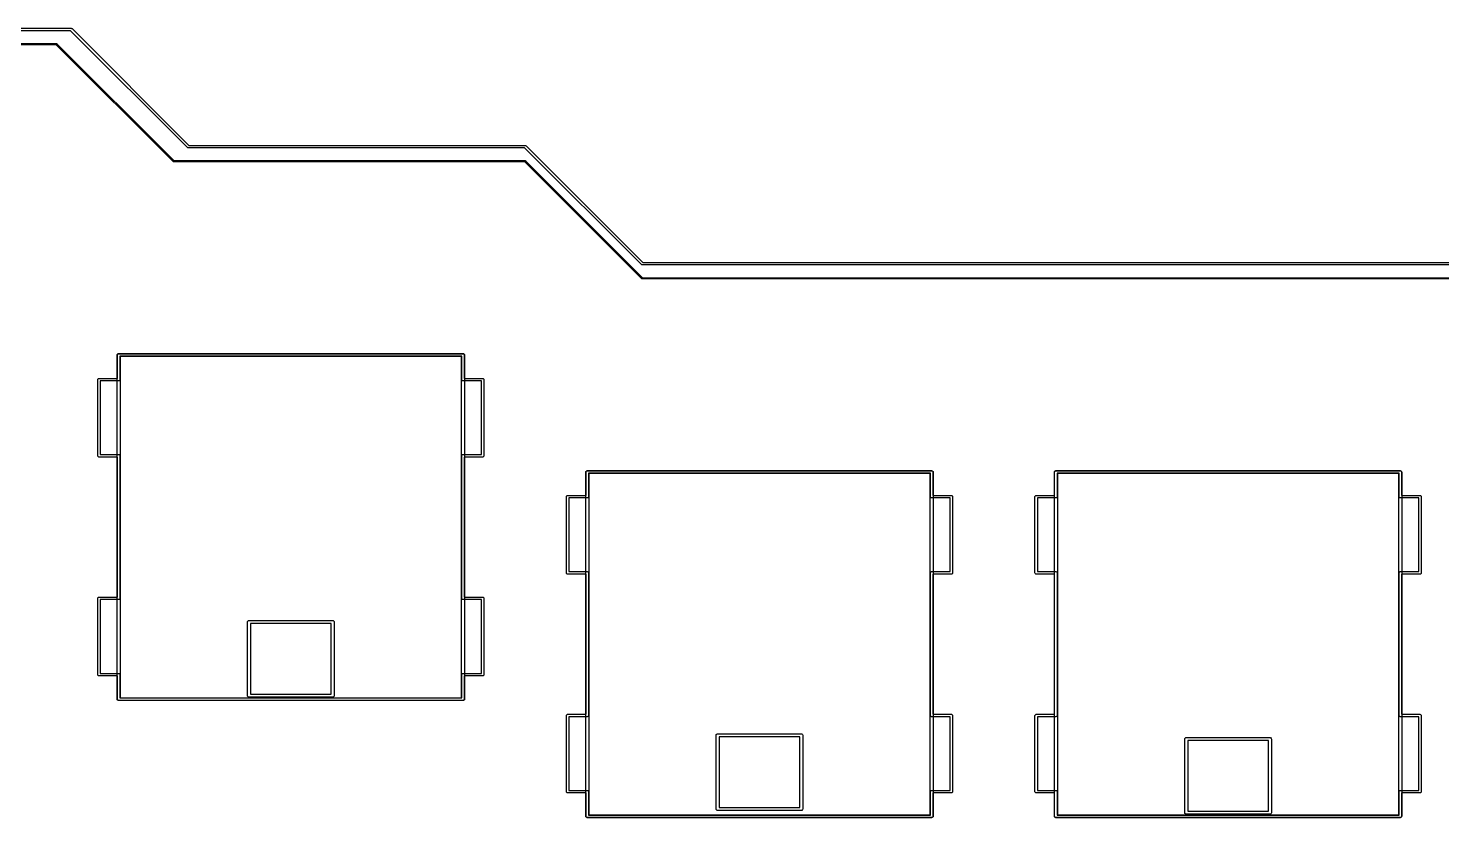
# Model space of a CAD drawing. Extents: x 11 to 414, y -155 to -2.
# Drawn here: x 110.8 to 168.2, y -33.8 to -1.7 of the extents above; entities that cross this region are included whole.
import ezdxf

# ---------------------------------------------------------------- set-up
doc = ezdxf.new("R2010")
doc.units = 0
doc.layers.add('BLACK', color=7, linetype='CONTINUOUS')

msp = doc.modelspace()

# ---------------------------------------------------------------- linework, layer by layer
at = {"layer": 'BLACK', "linetype": 'CONTINUOUS'}
for p, q in [((92.273515, -1.736179), (112.514157, -1.736179)), ((112.493447, -1.836179), (92.294226, -1.836179)), ((117.241306, -6.584039), (112.493447, -1.836179)), ((112.514157, -1.736179), (112.533291, -1.739985)), ((112.533291, -1.739985), (112.549512, -1.750824)), ((112.549512, -1.750824), (117.297372, -6.498683)), ((92.868762, -2.356504), (111.918762, -2.356504)), ((111.908406, -2.406504), (92.879118, -2.406504)), ((116.663584, -7.161682), (111.908406, -2.406504)), ((111.918762, -2.356504), (111.928329, -2.358407)), ((111.928329, -2.358407), (111.93644, -2.363826)), ((111.93644, -2.363826), (116.691618, -7.119004)), ((117.257527, -6.594877), (117.241306, -6.584039)), ((117.276661, -6.598683), (117.257527, -6.594877)), ((130.94815, -6.598683), (117.276661, -6.598683)), ((117.297372, -6.498683), (130.96886, -6.498683)), ((135.696009, -11.346543), (130.94815, -6.598683)), ((130.96886, -6.498683), (130.987994, -6.502489)), ((130.987994, -6.502489), (131.004215, -6.513328)), ((131.004215, -6.513328), (135.752075, -11.261187)), ((116.671695, -7.167101), (116.663584, -7.161682)), ((116.681262, -7.169004), (116.671695, -7.167101)), ((130.958406, -7.169004), (116.681262, -7.169004)), ((116.691618, -7.119004), (130.968762, -7.119004)), ((135.713584, -11.924182), (130.958406, -7.169004)), ((130.968762, -7.119004), (130.978329, -7.120907)), ((130.978329, -7.120907), (130.98644, -7.126326)), ((130.98644, -7.126326), (135.741618, -11.881504)), ((135.71223, -11.357381), (135.696009, -11.346543)), ((135.731364, -11.361187), (135.71223, -11.357381)), ((169.063941, -11.361187), (135.731364, -11.361187)), ((135.752075, -11.261187), (169.068892, -11.261187)), ((135.721695, -11.929601), (135.713584, -11.924182)), ((135.731262, -11.931504), (135.721695, -11.929601)), ((169.066137, -11.931504), (135.731262, -11.931504)), ((135.741618, -11.881504), (169.068762, -11.881504)), ((114.383774, -15.026225), (114.388341, -15.003264)), ((114.383774, -29.026225), (114.383774, -15.026225)), ((114.388341, -15.003264), (114.420813, -14.970792)), ((114.393774, -15.026225), (114.39758, -15.007091)), ((114.393774, -15.976225), (114.393774, -15.026225)), ((114.39758, -15.007091), (114.42464, -14.980031)), ((114.420813, -14.970792), (114.443774, -14.966225)), ((114.42464, -14.980031), (114.443774, -14.976225)), ((114.443774, -14.966225), (128.443774, -14.966225)), ((114.443774, -14.976225), (128.443774, -14.976225)), ((114.493774, -15.076225), (114.493774, -16.026225)), ((128.393774, -15.076225), (114.493774, -15.076225)), ((114.503774, -15.086225), (114.503774, -28.966225)), ((128.383774, -15.086225), (114.503774, -15.086225)), ((128.383774, -28.966225), (128.383774, -15.086225)), ((128.393774, -16.026225), (128.393774, -15.076225)), ((128.443774, -14.966225), (128.466735, -14.970792)), ((128.443774, -14.976225), (128.462908, -14.980031)), ((128.462908, -14.980031), (128.489968, -15.007091)), ((128.466735, -14.970792), (128.499207, -15.003264)), ((128.489968, -15.007091), (128.493774, -15.026225)), ((128.493774, -15.026225), (128.493774, -15.976225)), ((128.499207, -15.003264), (128.503774, -15.026225)), ((128.503774, -15.026225), (128.503774, -29.026225)), ((113.593774, -16.026225), (113.59758, -16.007091)), ((113.593774, -19.126225), (113.593774, -16.026225)), ((113.59758, -16.007091), (113.62464, -15.980031)), ((113.62464, -15.980031), (113.643774, -15.976225)), ((113.643774, -15.976225), (114.393774, -15.976225)), ((114.443774, -16.076225), (113.693774, -16.076225)), ((113.693774, -16.076225), (113.693774, -19.076225)), ((114.462908, -16.072419), (114.443774, -16.076225)), ((114.489968, -16.045359), (114.462908, -16.072419)), ((114.493774, -16.026225), (114.489968, -16.045359)), ((128.39758, -16.045359), (128.393774, -16.026225)), ((128.42464, -16.072419), (128.39758, -16.045359)), ((128.443774, -16.076225), (128.42464, -16.072419)), ((129.193774, -16.076225), (128.443774, -16.076225)), ((128.493774, -15.976225), (129.243774, -15.976225)), ((129.193774, -19.076225), (129.193774, -16.076225)), ((129.243774, -15.976225), (129.262908, -15.980031)), ((129.262908, -15.980031), (129.289968, -16.007091)), ((129.289968, -16.007091), (129.293774, -16.026225)), ((129.293774, -16.026225), (129.293774, -19.126225)), ((113.59758, -19.145359), (113.593774, -19.126225)), ((113.62464, -19.172419), (113.59758, -19.145359)), ((113.643774, -19.176225), (113.62464, -19.172419)), ((114.393774, -19.176225), (113.643774, -19.176225)), ((113.693774, -19.076225), (114.443774, -19.076225)), ((114.393774, -24.876225), (114.393774, -19.176225)), ((114.443774, -19.076225), (114.462908, -19.080031)), ((114.462908, -19.080031), (114.489968, -19.107091)), ((114.489968, -19.107091), (114.493774, -19.126225)), ((114.493774, -19.126225), (114.493774, -24.926225)), ((128.393774, -19.126225), (128.39758, -19.107091)), ((128.393774, -24.926225), (128.393774, -19.126225)), ((128.39758, -19.107091), (128.42464, -19.080031)), ((128.42464, -19.080031), (128.443774, -19.076225)), ((128.443774, -19.076225), (129.193774, -19.076225)), ((129.243774, -19.176225), (128.493774, -19.176225)), ((128.493774, -19.176225), (128.493774, -24.876225)), ((129.262908, -19.172419), (129.243774, -19.176225)), ((129.289968, -19.145359), (129.262908, -19.172419)), ((129.293774, -19.126225), (129.289968, -19.145359)), ((133.433774, -19.788725), (133.438341, -19.765764)), ((133.433774, -33.788725), (133.433774, -19.788725)), ((133.438341, -19.765764), (133.470813, -19.733292)), ((133.443774, -19.788725), (133.44758, -19.769591)), ((133.443774, -20.738725), (133.443774, -19.788725)), ((133.44758, -19.769591), (133.47464, -19.742531)), ((133.470813, -19.733292), (133.493774, -19.728725)), ((133.47464, -19.742531), (133.493774, -19.738725)), ((133.493774, -19.728725), (147.493774, -19.728725)), ((133.493774, -19.738725), (147.493774, -19.738725)), ((133.543774, -19.838725), (133.543774, -20.788725)), ((147.443774, -19.838725), (133.543774, -19.838725)), ((133.553774, -19.848725), (133.553774, -33.728725)), ((147.433774, -19.848725), (133.553774, -19.848725)), ((147.433774, -33.728725), (147.433774, -19.848725)), ((147.443774, -20.788725), (147.443774, -19.838725)), ((147.493774, -19.728725), (147.516735, -19.733292)), ((147.493774, -19.738725), (147.512908, -19.742531)), ((147.512908, -19.742531), (147.539968, -19.769591)), ((147.516735, -19.733292), (147.549207, -19.765764)), ((147.539968, -19.769591), (147.543774, -19.788725)), ((147.543774, -19.788725), (147.543774, -20.738725)), ((147.549207, -19.765764), (147.553774, -19.788725)), ((147.553774, -19.788725), (147.553774, -33.788725)), ((152.483774, -19.788725), (152.488341, -19.765764)), ((152.483774, -33.788725), (152.483774, -19.788725)), ((152.488341, -19.765764), (152.520813, -19.733292)), ((152.493774, -19.788725), (152.49758, -19.769591)), ((152.493774, -20.738725), (152.493774, -19.788725)), ((152.49758, -19.769591), (152.52464, -19.742531)), ((152.520813, -19.733292), (152.543774, -19.728725)), ((152.52464, -19.742531), (152.543774, -19.738725)), ((152.543774, -19.728725), (166.543774, -19.728725)), ((152.543774, -19.738725), (166.543774, -19.738725)), ((152.593774, -19.838725), (152.593774, -20.788725)), ((166.493774, -19.838725), (152.593774, -19.838725)), ((152.603774, -19.848725), (152.603774, -33.728725)), ((166.483774, -19.848725), (152.603774, -19.848725)), ((166.483774, -33.728725), (166.483774, -19.848725)), ((166.493774, -20.788725), (166.493774, -19.838725)), ((166.543774, -19.728725), (166.566735, -19.733292)), ((166.543774, -19.738725), (166.562908, -19.742531)), ((166.562908, -19.742531), (166.589968, -19.769591)), ((166.566735, -19.733292), (166.599207, -19.765764)), ((166.589968, -19.769591), (166.593774, -19.788725)), ((166.593774, -19.788725), (166.593774, -20.738725)), ((166.599207, -19.765764), (166.603774, -19.788725)), ((166.603774, -19.788725), (166.603774, -33.788725)), ((132.643774, -20.788725), (132.64758, -20.769591)), ((132.643774, -23.888725), (132.643774, -20.788725)), ((132.64758, -20.769591), (132.67464, -20.742531)), ((132.67464, -20.742531), (132.693774, -20.738725)), ((132.693774, -20.738725), (133.443774, -20.738725)), ((133.493774, -20.838725), (132.743774, -20.838725)), ((132.743774, -20.838725), (132.743774, -23.838725)), ((133.512908, -20.834919), (133.493774, -20.838725)), ((133.539968, -20.807859), (133.512908, -20.834919)), ((133.543774, -20.788725), (133.539968, -20.807859)), ((147.44758, -20.807859), (147.443774, -20.788725)), ((147.47464, -20.834919), (147.44758, -20.807859)), ((147.493774, -20.838725), (147.47464, -20.834919)), ((148.243774, -20.838725), (147.493774, -20.838725)), ((147.543774, -20.738725), (148.293774, -20.738725)), ((148.243774, -23.838725), (148.243774, -20.838725)), ((148.293774, -20.738725), (148.312908, -20.742531)), ((148.312908, -20.742531), (148.339968, -20.769591)), ((148.339968, -20.769591), (148.343774, -20.788725)), ((148.343774, -20.788725), (148.343774, -23.888725)), ((151.693774, -20.788725), (151.69758, -20.769591)), ((151.693774, -23.888725), (151.693774, -20.788725)), ((151.69758, -20.769591), (151.72464, -20.742531)), ((151.72464, -20.742531), (151.743774, -20.738725)), ((151.743774, -20.738725), (152.493774, -20.738725)), ((152.543774, -20.838725), (151.793774, -20.838725)), ((151.793774, -20.838725), (151.793774, -23.838725)), ((152.562908, -20.834919), (152.543774, -20.838725)), ((152.589968, -20.807859), (152.562908, -20.834919)), ((152.593774, -20.788725), (152.589968, -20.807859)), ((166.49758, -20.807859), (166.493774, -20.788725)), ((166.52464, -20.834919), (166.49758, -20.807859)), ((166.543774, -20.838725), (166.52464, -20.834919)), ((167.293774, -20.838725), (166.543774, -20.838725)), ((166.593774, -20.738725), (167.343774, -20.738725)), ((167.293774, -23.838725), (167.293774, -20.838725)), ((167.343774, -20.738725), (167.362908, -20.742531)), ((167.362908, -20.742531), (167.389968, -20.769591)), ((167.389968, -20.769591), (167.393774, -20.788725)), ((167.393774, -20.788725), (167.393774, -23.888725)), ((132.64758, -23.907859), (132.643774, -23.888725)), ((132.67464, -23.934919), (132.64758, -23.907859)), ((132.693774, -23.938725), (132.67464, -23.934919)), ((133.443774, -23.938725), (132.693774, -23.938725)), ((132.743774, -23.838725), (133.493774, -23.838725)), ((133.443774, -29.638725), (133.443774, -23.938725)), ((133.493774, -23.838725), (133.512908, -23.842531)), ((133.512908, -23.842531), (133.539968, -23.869591)), ((133.539968, -23.869591), (133.543774, -23.888725)), ((133.543774, -23.888725), (133.543774, -29.688725)), ((147.443774, -23.888725), (147.44758, -23.869591)), ((147.443774, -29.688725), (147.443774, -23.888725)), ((147.44758, -23.869591), (147.47464, -23.842531)), ((147.47464, -23.842531), (147.493774, -23.838725)), ((147.493774, -23.838725), (148.243774, -23.838725)), ((148.293774, -23.938725), (147.543774, -23.938725)), ((147.543774, -23.938725), (147.543774, -29.638725)), ((148.312908, -23.934919), (148.293774, -23.938725)), ((148.339968, -23.907859), (148.312908, -23.934919)), ((148.343774, -23.888725), (148.339968, -23.907859)), ((151.69758, -23.907859), (151.693774, -23.888725)), ((151.72464, -23.934919), (151.69758, -23.907859)), ((151.743774, -23.938725), (151.72464, -23.934919)), ((152.493774, -23.938725), (151.743774, -23.938725)), ((151.793774, -23.838725), (152.543774, -23.838725)), ((152.493774, -29.638725), (152.493774, -23.938725)), ((152.543774, -23.838725), (152.562908, -23.842531)), ((152.562908, -23.842531), (152.589968, -23.869591)), ((152.589968, -23.869591), (152.593774, -23.888725)), ((152.593774, -23.888725), (152.593774, -29.688725)), ((166.493774, -23.888725), (166.49758, -23.869591)), ((166.493774, -29.688725), (166.493774, -23.888725)), ((166.49758, -23.869591), (166.52464, -23.842531)), ((166.52464, -23.842531), (166.543774, -23.838725)), ((166.543774, -23.838725), (167.293774, -23.838725)), ((167.343774, -23.938725), (166.593774, -23.938725)), ((166.593774, -23.938725), (166.593774, -29.638725)), ((167.362908, -23.934919), (167.343774, -23.938725)), ((167.389968, -23.907859), (167.362908, -23.934919)), ((167.393774, -23.888725), (167.389968, -23.907859)), ((113.593774, -24.926225), (113.59758, -24.907091)), ((113.593774, -28.026225), (113.593774, -24.926225)), ((113.59758, -24.907091), (113.62464, -24.880031)), ((113.62464, -24.880031), (113.643774, -24.876225)), ((113.643774, -24.876225), (114.393774, -24.876225)), ((114.443774, -24.976225), (113.693774, -24.976225)), ((113.693774, -24.976225), (113.693774, -27.976225)), ((114.462908, -24.972419), (114.443774, -24.976225)), ((114.489968, -24.945359), (114.462908, -24.972419)), ((114.493774, -24.926225), (114.489968, -24.945359)), ((128.39758, -24.945359), (128.393774, -24.926225)), ((128.42464, -24.972419), (128.39758, -24.945359)), ((128.443774, -24.976225), (128.42464, -24.972419)), ((129.193774, -24.976225), (128.443774, -24.976225)), ((128.493774, -24.876225), (129.243774, -24.876225)), ((129.193774, -27.976225), (129.193774, -24.976225)), ((129.243774, -24.876225), (129.262908, -24.880031)), ((129.262908, -24.880031), (129.289968, -24.907091)), ((129.289968, -24.907091), (129.293774, -24.926225)), ((129.293774, -24.926225), (129.293774, -28.026225)), ((119.688421, -25.861257), (119.720893, -25.828785)), ((119.720893, -25.828785), (119.743854, -25.824218)), ((119.743854, -25.824218), (123.143854, -25.824218)), ((123.143854, -25.824218), (123.166815, -25.828785)), ((123.166815, -25.828785), (123.199287, -25.861257)), ((119.683854, -25.884218), (119.688421, -25.861257)), ((119.683854, -28.884218), (119.683854, -25.884218)), ((119.803854, -25.944218), (119.803854, -28.824218)), ((123.083854, -25.944218), (119.803854, -25.944218)), ((123.083854, -28.824218), (123.083854, -25.944218)), ((123.199287, -25.861257), (123.203854, -25.884218)), ((123.203854, -25.884218), (123.203854, -28.884218)), ((113.59758, -28.045359), (113.593774, -28.026225)), ((113.62464, -28.072419), (113.59758, -28.045359)), ((113.643774, -28.076225), (113.62464, -28.072419)), ((114.393774, -28.076225), (113.643774, -28.076225)), ((113.693774, -27.976225), (114.443774, -27.976225)), ((114.393774, -29.026225), (114.393774, -28.076225)), ((114.443774, -27.976225), (114.462908, -27.980031)), ((114.462908, -27.980031), (114.489968, -28.007091)), ((114.489968, -28.007091), (114.493774, -28.026225)), ((114.493774, -28.026225), (114.493774, -28.976225)), ((128.393774, -28.026225), (128.39758, -28.007091)), ((128.393774, -28.976225), (128.393774, -28.026225)), ((128.39758, -28.007091), (128.42464, -27.980031)), ((128.42464, -27.980031), (128.443774, -27.976225)), ((128.443774, -27.976225), (129.193774, -27.976225)), ((129.243774, -28.076225), (128.493774, -28.076225)), ((128.493774, -28.076225), (128.493774, -29.026225)), ((129.262908, -28.072419), (129.243774, -28.076225)), ((129.289968, -28.045359), (129.262908, -28.072419)), ((129.293774, -28.026225), (129.289968, -28.045359)), ((114.388341, -29.049186), (114.383774, -29.026225)), ((114.420813, -29.081658), (114.388341, -29.049186)), ((114.39758, -29.045359), (114.393774, -29.026225)), ((114.42464, -29.072419), (114.39758, -29.045359)), ((114.443774, -29.086225), (114.420813, -29.081658)), ((114.443774, -29.076225), (114.42464, -29.072419)), ((128.443774, -29.076225), (114.443774, -29.076225)), ((128.443774, -29.086225), (114.443774, -29.086225)), ((114.493774, -28.976225), (128.393774, -28.976225)), ((114.503774, -28.966225), (128.383774, -28.966225)), ((119.688421, -28.907179), (119.683854, -28.884218)), ((119.720893, -28.939651), (119.688421, -28.907179)), ((119.743854, -28.944218), (119.720893, -28.939651)), ((123.143854, -28.944218), (119.743854, -28.944218)), ((119.803854, -28.824218), (123.083854, -28.824218)), ((123.166815, -28.939651), (123.143854, -28.944218)), ((123.199287, -28.907179), (123.166815, -28.939651)), ((123.203854, -28.884218), (123.199287, -28.907179)), ((128.462908, -29.072419), (128.443774, -29.076225)), ((128.466735, -29.081658), (128.443774, -29.086225)), ((128.489968, -29.045359), (128.462908, -29.072419)), ((128.499207, -29.049186), (128.466735, -29.081658)), ((128.493774, -29.026225), (128.489968, -29.045359)), ((128.503774, -29.026225), (128.499207, -29.049186)), ((132.643774, -29.688725), (132.64758, -29.669591)), ((132.643774, -32.788725), (132.643774, -29.688725)), ((132.64758, -29.669591), (132.67464, -29.642531)), ((132.67464, -29.642531), (132.693774, -29.638725)), ((132.693774, -29.638725), (133.443774, -29.638725)), ((133.493774, -29.738725), (132.743774, -29.738725)), ((132.743774, -29.738725), (132.743774, -32.738725)), ((133.512908, -29.734919), (133.493774, -29.738725)), ((133.539968, -29.707859), (133.512908, -29.734919)), ((133.543774, -29.688725), (133.539968, -29.707859)), ((147.44758, -29.707859), (147.443774, -29.688725)), ((147.47464, -29.734919), (147.44758, -29.707859)), ((147.493774, -29.738725), (147.47464, -29.734919)), ((148.243774, -29.738725), (147.493774, -29.738725)), ((147.543774, -29.638725), (148.293774, -29.638725)), ((148.243774, -32.738725), (148.243774, -29.738725)), ((148.293774, -29.638725), (148.312908, -29.642531)), ((148.312908, -29.642531), (148.339968, -29.669591)), ((148.339968, -29.669591), (148.343774, -29.688725)), ((148.343774, -29.688725), (148.343774, -32.788725)), ((151.693774, -29.688725), (151.69758, -29.669591)), ((151.693774, -32.788725), (151.693774, -29.688725)), ((151.69758, -29.669591), (151.72464, -29.642531)), ((151.72464, -29.642531), (151.743774, -29.638725)), ((151.743774, -29.638725), (152.493774, -29.638725)), ((152.543774, -29.738725), (151.793774, -29.738725)), ((151.793774, -29.738725), (151.793774, -32.738725)), ((152.562908, -29.734919), (152.543774, -29.738725)), ((152.589968, -29.707859), (152.562908, -29.734919)), ((152.593774, -29.688725), (152.589968, -29.707859)), ((166.49758, -29.707859), (166.493774, -29.688725)), ((166.52464, -29.734919), (166.49758, -29.707859)), ((166.543774, -29.738725), (166.52464, -29.734919)), ((167.293774, -29.738725), (166.543774, -29.738725)), ((166.593774, -29.638725), (167.343774, -29.638725)), ((167.293774, -32.738725), (167.293774, -29.738725)), ((167.343774, -29.638725), (167.362908, -29.642531)), ((167.362908, -29.642531), (167.389968, -29.669591)), ((167.389968, -29.669591), (167.393774, -29.688725)), ((167.393774, -29.688725), (167.393774, -32.788725)), ((138.738437, -30.469074), (138.770909, -30.436602)), ((138.770909, -30.436602), (138.79387, -30.432035)), ((138.79387, -30.432035), (142.19387, -30.432035)), ((142.19387, -30.432035), (142.216831, -30.436602)), ((142.216831, -30.436602), (142.249303, -30.469074)), ((138.73387, -30.492035), (138.738437, -30.469074)), ((138.73387, -33.492035), (138.73387, -30.492035)), ((138.85387, -30.552035), (138.85387, -33.432035)), ((142.13387, -30.552035), (138.85387, -30.552035)), ((142.13387, -33.432035), (142.13387, -30.552035)), ((142.249303, -30.469074), (142.25387, -30.492035)), ((142.25387, -30.492035), (142.25387, -33.492035)), ((157.783886, -30.646722), (157.788453, -30.623761)), ((157.783886, -33.646722), (157.783886, -30.646722)), ((157.788453, -30.623761), (157.820925, -30.591289)), ((157.820925, -30.591289), (157.843886, -30.586722)), ((157.843886, -30.586722), (161.243886, -30.586722)), ((157.903886, -30.706722), (157.903886, -33.586722)), ((161.183886, -30.706722), (157.903886, -30.706722)), ((161.183886, -33.586722), (161.183886, -30.706722)), ((161.243886, -30.586722), (161.266847, -30.591289)), ((161.266847, -30.591289), (161.299319, -30.623761)), ((161.299319, -30.623761), (161.303886, -30.646722)), ((161.303886, -30.646722), (161.303886, -33.646722)), ((132.743774, -32.738725), (133.493774, -32.738725)), ((133.493774, -32.738725), (133.512908, -32.742531)), ((133.512908, -32.742531), (133.539968, -32.769591)), ((147.44758, -32.769591), (147.47464, -32.742531)), ((147.47464, -32.742531), (147.493774, -32.738725)), ((147.493774, -32.738725), (148.243774, -32.738725)), ((151.793774, -32.738725), (152.543774, -32.738725)), ((152.543774, -32.738725), (152.562908, -32.742531)), ((152.562908, -32.742531), (152.589968, -32.769591)), ((166.49758, -32.769591), (166.52464, -32.742531)), ((166.52464, -32.742531), (166.543774, -32.738725)), ((166.543774, -32.738725), (167.293774, -32.738725)), ((132.64758, -32.807859), (132.643774, -32.788725)), ((132.67464, -32.834919), (132.64758, -32.807859)), ((132.693774, -32.838725), (132.67464, -32.834919)), ((133.443774, -32.838725), (132.693774, -32.838725)), ((133.443774, -33.788725), (133.443774, -32.838725)), ((133.539968, -32.769591), (133.543774, -32.788725)), ((133.543774, -32.788725), (133.543774, -33.738725)), ((147.443774, -32.788725), (147.44758, -32.769591)), ((147.443774, -33.738725), (147.443774, -32.788725)), ((148.293774, -32.838725), (147.543774, -32.838725)), ((147.543774, -32.838725), (147.543774, -33.788725)), ((148.312908, -32.834919), (148.293774, -32.838725)), ((148.339968, -32.807859), (148.312908, -32.834919)), ((148.343774, -32.788725), (148.339968, -32.807859)), ((151.69758, -32.807859), (151.693774, -32.788725)), ((151.72464, -32.834919), (151.69758, -32.807859)), ((151.743774, -32.838725), (151.72464, -32.834919)), ((152.493774, -32.838725), (151.743774, -32.838725)), ((152.493774, -33.788725), (152.493774, -32.838725)), ((152.589968, -32.769591), (152.593774, -32.788725)), ((152.593774, -32.788725), (152.593774, -33.738725)), ((166.493774, -32.788725), (166.49758, -32.769591)), ((166.493774, -33.738725), (166.493774, -32.788725)), ((167.343774, -32.838725), (166.593774, -32.838725)), ((166.593774, -32.838725), (166.593774, -33.788725)), ((167.362908, -32.834919), (167.343774, -32.838725)), ((167.389968, -32.807859), (167.362908, -32.834919)), ((167.393774, -32.788725), (167.389968, -32.807859)), ((133.438341, -33.811686), (133.433774, -33.788725)), ((133.470813, -33.844158), (133.438341, -33.811686)), ((133.44758, -33.807859), (133.443774, -33.788725)), ((133.47464, -33.834919), (133.44758, -33.807859)), ((133.493774, -33.848725), (133.470813, -33.844158)), ((133.493774, -33.838725), (133.47464, -33.834919)), ((147.493774, -33.838725), (133.493774, -33.838725)), ((147.493774, -33.848725), (133.493774, -33.848725)), ((133.543774, -33.738725), (147.443774, -33.738725)), ((133.553774, -33.728725), (147.433774, -33.728725)), ((138.738437, -33.514996), (138.73387, -33.492035)), ((138.770909, -33.547468), (138.738437, -33.514996)), ((138.79387, -33.552035), (138.770909, -33.547468)), ((142.19387, -33.552035), (138.79387, -33.552035)), ((138.85387, -33.432035), (142.13387, -33.432035)), ((142.216831, -33.547468), (142.19387, -33.552035)), ((142.249303, -33.514996), (142.216831, -33.547468)), ((142.25387, -33.492035), (142.249303, -33.514996)), ((147.512908, -33.834919), (147.493774, -33.838725)), ((147.516735, -33.844158), (147.493774, -33.848725)), ((147.539968, -33.807859), (147.512908, -33.834919)), ((147.549207, -33.811686), (147.516735, -33.844158)), ((147.543774, -33.788725), (147.539968, -33.807859)), ((147.553774, -33.788725), (147.549207, -33.811686)), ((152.488341, -33.811686), (152.483774, -33.788725)), ((152.520813, -33.844158), (152.488341, -33.811686)), ((152.49758, -33.807859), (152.493774, -33.788725)), ((152.52464, -33.834919), (152.49758, -33.807859)), ((152.543774, -33.848725), (152.520813, -33.844158)), ((152.543774, -33.838725), (152.52464, -33.834919)), ((166.543774, -33.838725), (152.543774, -33.838725)), ((166.543774, -33.848725), (152.543774, -33.848725)), ((152.593774, -33.738725), (166.493774, -33.738725)), ((152.603774, -33.728725), (166.483774, -33.728725)), ((157.788453, -33.669683), (157.783886, -33.646722)), ((157.820925, -33.702155), (157.788453, -33.669683)), ((157.843886, -33.706722), (157.820925, -33.702155)), ((161.243886, -33.706722), (157.843886, -33.706722)), ((157.903886, -33.586722), (161.183886, -33.586722)), ((161.266847, -33.702155), (161.243886, -33.706722)), ((161.299319, -33.669683), (161.266847, -33.702155)), ((161.303886, -33.646722), (161.299319, -33.669683)), ((166.562908, -33.834919), (166.543774, -33.838725)), ((166.566735, -33.844158), (166.543774, -33.848725)), ((166.589968, -33.807859), (166.562908, -33.834919)), ((166.599207, -33.811686), (166.566735, -33.844158)), ((166.593774, -33.788725), (166.589968, -33.807859)), ((166.603774, -33.788725), (166.599207, -33.811686))]:
    msp.add_line(p, q, dxfattribs=at)

doc.saveas('drawing.dxf')
